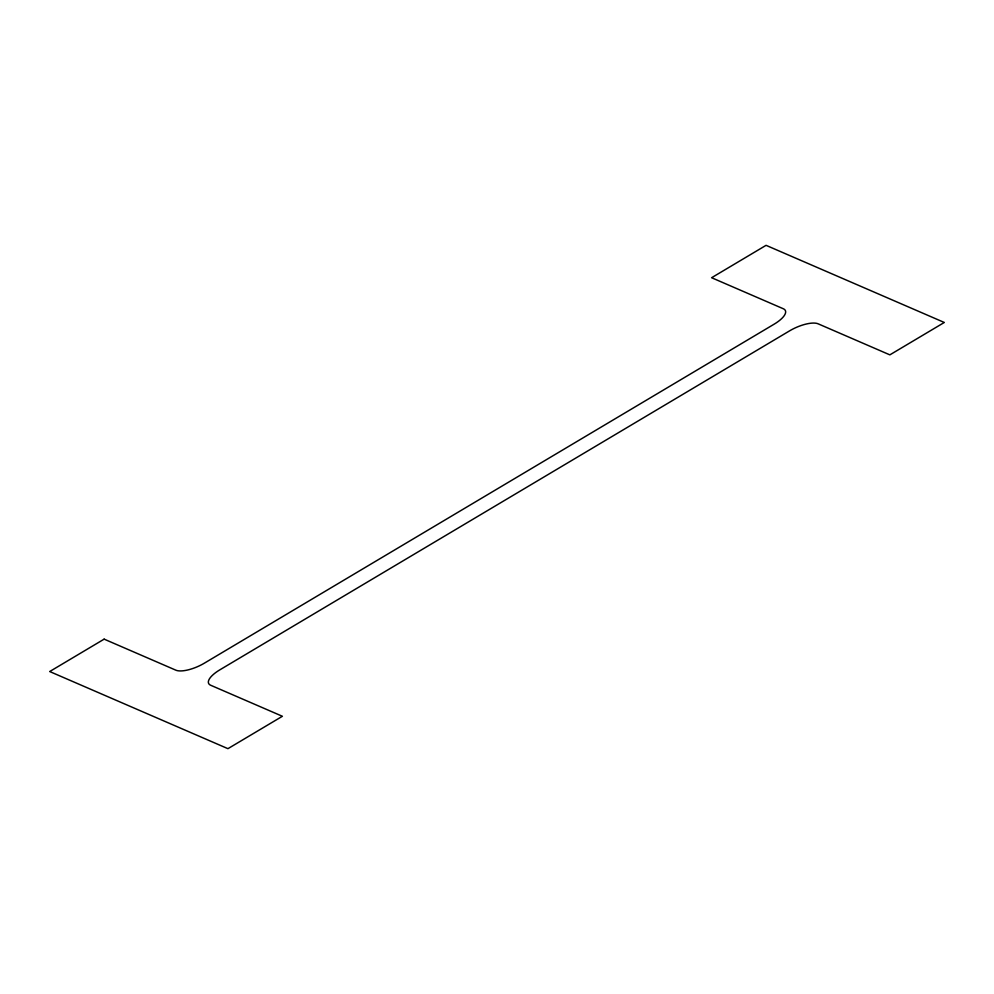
<?xml version="1.0" encoding="UTF-8"?>
<svg xmlns="http://www.w3.org/2000/svg" width="994" height="994" viewBox="0 0 994 994"><rect width="100%" height="100%" fill="white"/><g stroke="black" fill="none" stroke-linecap="round" stroke-linejoin="round"><path stroke-width="1.49" d="M104.146 639.142L49.7 671.534L227.937 748.668L282.383 716.276L210.666 685.239A22.937 8.188 -24.1 0 1 219.848 669.832L789.596 330.853A22.937 8.188 -24.1 0 1 818.137 323.82L889.854 354.858L944.3 322.466L766.063 245.332L711.617 277.724L783.334 308.761A22.937 8.188 -24.1 0 1 774.152 324.168L204.404 663.147A22.937 8.188 -24.1 0 1 175.863 670.18L104.146 639.142"/></g></svg>
